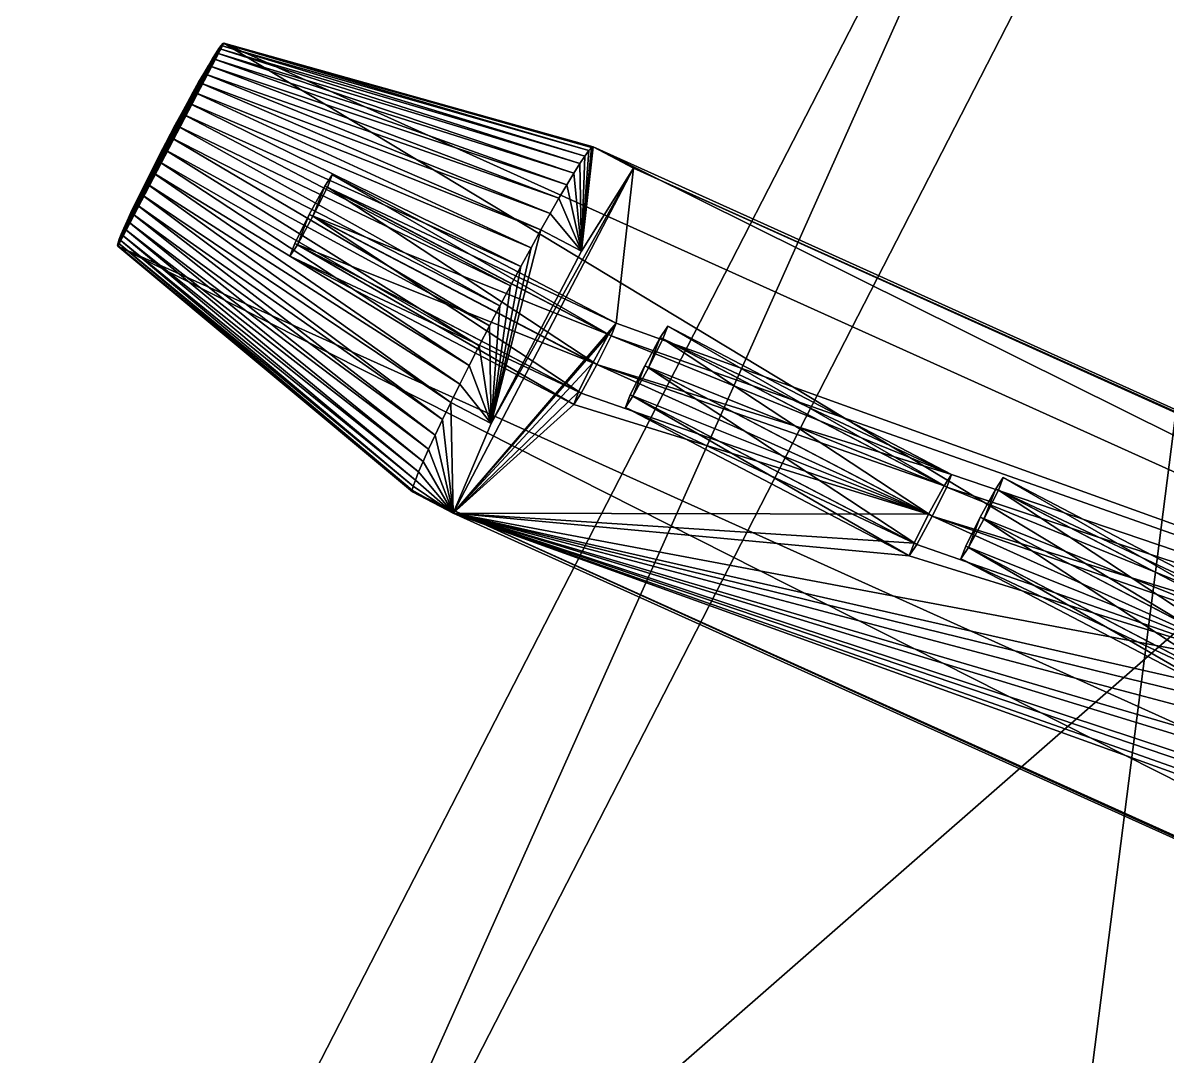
# Model space of a CAD drawing. Header units: millimetres. Extents: x -228 to 228, y -204 to 237.
# Drawn here: x -190.1 to -165.12, y 58.82 to 81.38 of the extents above; entities that cross this region are included whole.
import ezdxf

# ---------------------------------------------------------------- set-up
doc = ezdxf.new("R2010")
doc.units = ezdxf.units.MM
doc.header["$LTSCALE"] = 127.314815
for name, color, linetype in [('1397', 7, 'CONTINUOUS'), ('331', 7, 'CONTINUOUS'), ('6630', 7, 'CONTINUOUS'), ('6631', 7, 'CONTINUOUS'), ('6634', 7, 'CONTINUOUS'), ('6867', 7, 'CONTINUOUS'), ('6868', 7, 'CONTINUOUS'), ('6869', 7, 'CONTINUOUS'), ('6884', 7, 'CONTINUOUS'), ('6887', 7, 'CONTINUOUS'), ('6894', 7, 'CONTINUOUS'), ('6895', 7, 'CONTINUOUS'), ('6896', 7, 'CONTINUOUS'), ('6897', 7, 'CONTINUOUS'), ('6898', 7, 'CONTINUOUS'), ('6908', 7, 'CONTINUOUS'), ('6909', 7, 'CONTINUOUS'), ('6910', 7, 'CONTINUOUS'), ('6911', 7, 'CONTINUOUS'), ('6912', 7, 'CONTINUOUS'), ('6913', 7, 'CONTINUOUS'), ('6914', 7, 'CONTINUOUS'), ('6915', 7, 'CONTINUOUS'), ('6916', 7, 'CONTINUOUS'), ('6918', 7, 'CONTINUOUS'), ('6919', 7, 'CONTINUOUS'), ('6920', 7, 'CONTINUOUS'), ('6921', 7, 'CONTINUOUS')]:
    doc.layers.add(name, color=color, linetype=linetype)

msp = doc.modelspace()

# ---------------------------------------------------------------- linework, layer by layer
at = {"layer": '1397', "color": 5, "linetype": 'Continuous'}
for points in [[(-168.078, -8.29, 1027.757), (-160.292, 12.33, 1028.608), (-129.505, 74.77, 1029.13), (-168.078, -8.29, 1027.757)], [(-168.078, -8.29, 1027.757), (-129.505, 74.77, 1029.13), (-167.777, -8.367, 1027.135), (-168.078, -8.29, 1027.757)], [(-129.505, 74.77, 1029.13), (-128.922, 74.433, 1028.874), (-167.777, -8.367, 1027.135), (-129.505, 74.77, 1029.13)], [(-128.922, 74.433, 1028.874), (-159.38, 11.995, 1027.713), (-167.777, -8.367, 1027.135), (-128.922, 74.433, 1028.874)]]:
    msp.add_3dface(points, dxfattribs=at)
at = {"layer": '331', "color": 5, "linetype": 'Continuous'}
for points in [[(-159.38, 11.995, 1027.713), (-126.476, 73.021, 1028.903), (-167.169, -8.569, 1026.864), (-159.38, 11.995, 1027.713)], [(-167.169, -8.569, 1026.864), (-126.476, 73.021, 1028.903), (-163.823, -10.296, 1026.662), (-167.169, -8.569, 1026.864)]]:
    msp.add_3dface(points, dxfattribs=at)
at = {"layer": '6630', "color": 6, "linetype": 'Continuous'}
for points in [[(-146.238, 84.431, 553.05), (-164.87, 95.188, 79.5), (-190.096, 46.066, 88.542), (-146.238, 84.431, 553.05)], [(-172.881, 32.169, 553.042), (-146.238, 84.431, 553.05), (-190.096, 46.066, 88.542), (-172.881, 32.169, 553.042)], [(-146.238, 84.431, 553.05), (-172.881, 32.169, 553.042), (-127.606, 73.673, 1026.6), (-146.238, 84.431, 553.05)], [(-127.606, 73.673, 1026.6), (-172.881, 32.169, 553.042), (-150.105, 29.785, 1025.993), (-127.606, 73.673, 1026.6)]]:
    msp.add_3dface(points, dxfattribs=at)
at = {"layer": '6631', "color": 6, "linetype": 'Continuous'}
for points in [[(-162.269, 93.686, 79.5), (-170.333, 30.504, 553.04), (-187.545, 44.423, 88.591), (-162.269, 93.686, 79.5)], [(-143.637, 82.929, 553.05), (-170.333, 30.504, 553.04), (-162.269, 93.686, 79.5), (-143.637, 82.929, 553.05)], [(-170.333, 30.504, 553.04), (-143.637, 82.929, 553.05), (-147.493, 28.273, 1025.993), (-170.333, 30.504, 553.04)]]:
    msp.add_3dface(points, dxfattribs=at)
at = {"layer": '6634', "color": 6, "linetype": 'Continuous'}
for points in [[(-190.096, 46.066, 88.542), (-164.87, 95.188, 79.5), (-187.545, 44.423, 88.591), (-190.096, 46.066, 88.542)], [(-164.87, 95.188, 79.5), (-162.269, 93.686, 79.5), (-187.545, 44.423, 88.591), (-164.87, 95.188, 79.5)]]:
    msp.add_3dface(points, dxfattribs=at)
at = {"layer": '6867', "color": 191, "linetype": 'Continuous', "true_color": 0xba45ff}
for points in [[(-127.777, 78.679, 1021.128), (-165.168, 96.514, 112.115), (-164.606, 99.943, 85.093), (-127.777, 78.679, 1021.128)], [(-165.286, 96.245, 112.822), (-165.168, 96.514, 112.115), (-127.777, 78.679, 1021.128), (-165.286, 96.245, 112.822)], [(-158.227, 92.507, 288.513), (-165.286, 96.245, 112.822), (-127.777, 78.679, 1021.128), (-158.227, 92.507, 288.513)], [(-131.346, 75.016, 993.399), (-131.465, 74.747, 994.106), (-168.856, 92.581, 85.093), (-131.346, 75.016, 993.399)], [(-168.856, 92.581, 85.093), (-131.465, 74.747, 994.106), (-132.027, 71.318, 1021.128), (-168.856, 92.581, 85.093)], [(-138.405, 78.754, 817.707), (-131.346, 75.016, 993.399), (-168.856, 92.581, 85.093), (-138.405, 78.754, 817.707)], [(-138.287, 79.023, 817.001), (-138.405, 78.754, 817.707), (-168.856, 92.581, 85.093), (-138.287, 79.023, 817.001)], [(-168.856, 92.581, 85.093), (-145.346, 82.761, 641.309), (-138.287, 79.023, 817.001), (-168.856, 92.581, 85.093)]]:
    msp.add_3dface(points, dxfattribs=at)
at = {"layer": '6868', "color": 191, "linetype": 'Continuous', "true_color": 0xba45ff}
for points in [[(-168.856, 92.581, 85.093), (-132.027, 71.318, 1021.128), (-169.721, 93.081, 85.139), (-168.856, 92.581, 85.093)], [(-132.027, 71.318, 1021.128), (-132.892, 71.818, 1021.173), (-169.721, 93.081, 85.139), (-132.027, 71.318, 1021.128)]]:
    msp.add_3dface(points, dxfattribs=at)
at = {"layer": '6869', "color": 191, "linetype": 'Continuous', "true_color": 0xba45ff}
for points in [[(-139.801, 77.827, 1012.822), (-173.442, 103.024, 94.27), (-175.942, 98.693, 94.27), (-139.801, 77.827, 1012.822)], [(-137.301, 82.157, 1012.822), (-173.442, 103.024, 94.27), (-139.801, 77.827, 1012.822), (-137.301, 82.157, 1012.822)]]:
    msp.add_3dface(points, dxfattribs=at)
at = {"layer": '6884', "color": 191, "linetype": 'Continuous', "true_color": 0xba45ff}
for points in [[(-169.721, 93.081, 85.139), (-132.892, 71.818, 1021.173), (-175.942, 98.693, 94.27), (-169.721, 93.081, 85.139)], [(-132.892, 71.818, 1021.173), (-139.801, 77.827, 1012.822), (-175.942, 98.693, 94.27), (-132.892, 71.818, 1021.173)]]:
    msp.add_3dface(points, dxfattribs=at)
at = {"layer": '6887', "color": 191, "linetype": 'Continuous', "true_color": 0xba45ff}
msp.add_3dface([(-128.642, 79.179, 1021.173), (-164.606, 99.943, 85.093), (-165.471, 100.442, 85.139), (-128.642, 79.179, 1021.173)], dxfattribs=at)
at = {"layer": '6894', "color": 191, "linetype": 'Continuous', "true_color": 0xba45ff}
msp.add_3dface([(-137.301, 82.157, 1012.822), (-128.642, 79.179, 1021.173), (-165.471, 100.442, 85.139), (-137.301, 82.157, 1012.822)], dxfattribs=at)
at = {"layer": '6895', "color": 191, "linetype": 'Continuous', "true_color": 0xba45ff}
for points in [[(-176.764, 78.21, 86.888), (-177.145, 74.822, 113.919), (-180.701, 70.677, 86.911), (-176.764, 78.21, 86.888)], [(-179.87, 72.629, 83.228), (-176.764, 78.21, 86.888), (-180.701, 70.677, 86.911), (-179.87, 72.629, 83.228)], [(-177.901, 76.396, 83.217), (-176.764, 78.21, 86.888), (-179.87, 72.629, 83.228), (-177.901, 76.396, 83.217)], [(-137.888, 60.667, 1021.015), (-177.145, 74.822, 113.919), (-176.764, 78.21, 86.888), (-137.888, 60.667, 1021.015)], [(-177.145, 74.822, 113.919), (-177.31, 74.576, 113.213), (-180.701, 70.677, 86.911), (-177.145, 74.822, 113.919)], [(-177.251, 74.549, 114.626), (-177.145, 74.822, 113.919), (-137.888, 60.667, 1021.015), (-177.251, 74.549, 114.626)], [(-177.31, 74.576, 113.213), (-177.65, 73.955, 112.923), (-180.701, 70.677, 86.911), (-177.31, 74.576, 113.213)], [(-169.82, 71.517, 289.935), (-177.567, 73.917, 114.92), (-177.251, 74.549, 114.626), (-169.82, 71.517, 289.935)], [(-169.82, 71.517, 289.935), (-177.251, 74.549, 114.626), (-137.888, 60.667, 1021.015), (-169.82, 71.517, 289.935)], [(-177.65, 73.955, 112.923), (-177.965, 73.323, 113.217), (-180.701, 70.677, 86.911), (-177.65, 73.955, 112.923)], [(-177.567, 73.917, 114.92), (-170.324, 70.649, 288.939), (-177.906, 73.296, 114.63), (-177.567, 73.917, 114.92)], [(-169.985, 71.27, 289.23), (-170.324, 70.649, 288.939), (-177.567, 73.917, 114.92), (-169.985, 71.27, 289.23)], [(-169.82, 71.517, 289.935), (-169.985, 71.27, 289.23), (-177.567, 73.917, 114.92), (-169.82, 71.517, 289.935)], [(-177.965, 73.323, 113.217), (-178.071, 73.05, 113.924), (-180.701, 70.677, 86.911), (-177.965, 73.323, 113.217)], [(-177.906, 73.296, 114.63), (-170.324, 70.649, 288.939), (-178.071, 73.05, 113.924), (-177.906, 73.296, 114.63)], [(-178.071, 73.05, 113.924), (-170.324, 70.649, 288.939), (-180.701, 70.677, 86.911), (-178.071, 73.05, 113.924)], [(-169.926, 71.244, 290.643), (-169.82, 71.517, 289.935), (-137.888, 60.667, 1021.015), (-169.926, 71.244, 290.643)], [(-170.241, 70.612, 290.937), (-169.926, 71.244, 290.643), (-162.494, 68.211, 465.952), (-170.241, 70.612, 290.937)], [(-137.888, 60.667, 1021.015), (-162.494, 68.211, 465.952), (-169.926, 71.244, 290.643), (-137.888, 60.667, 1021.015)], [(-141.338, 56.794, 993.3), (-141.445, 56.521, 994.007), (-180.701, 70.677, 86.911), (-141.338, 56.794, 993.3)], [(-180.701, 70.677, 86.911), (-141.445, 56.521, 994.007), (-141.826, 53.134, 1021.038), (-180.701, 70.677, 86.911)], [(-148.77, 59.827, 817.991), (-141.338, 56.794, 993.3), (-180.701, 70.677, 86.911), (-148.77, 59.827, 817.991)], [(-148.664, 60.1, 817.283), (-148.77, 59.827, 817.991), (-180.701, 70.677, 86.911), (-148.664, 60.1, 817.283)], [(-180.701, 70.677, 86.911), (-156.095, 63.133, 641.974), (-148.664, 60.1, 817.283), (-180.701, 70.677, 86.911)], [(-155.989, 63.406, 641.267), (-156.095, 63.133, 641.974), (-180.701, 70.677, 86.911), (-155.989, 63.406, 641.267)], [(-155.674, 64.038, 640.972), (-155.989, 63.406, 641.267), (-180.701, 70.677, 86.911), (-155.674, 64.038, 640.972)], [(-163.421, 66.438, 465.957), (-155.674, 64.038, 640.972), (-180.701, 70.677, 86.911), (-163.421, 66.438, 465.957)], [(-163.314, 66.711, 465.25), (-163.421, 66.438, 465.957), (-180.701, 70.677, 86.911), (-163.314, 66.711, 465.25)], [(-162.999, 67.343, 464.956), (-163.314, 66.711, 465.25), (-180.701, 70.677, 86.911), (-162.999, 67.343, 464.956)], [(-170.746, 69.744, 289.941), (-162.999, 67.343, 464.956), (-180.701, 70.677, 86.911), (-170.746, 69.744, 289.941)], [(-170.64, 70.017, 289.234), (-170.746, 69.744, 289.941), (-180.701, 70.677, 86.911), (-170.64, 70.017, 289.234)], [(-170.324, 70.649, 288.939), (-170.64, 70.017, 289.234), (-180.701, 70.677, 86.911), (-170.324, 70.649, 288.939)], [(-170.241, 70.612, 290.937), (-162.999, 67.343, 464.956), (-170.581, 69.99, 290.646), (-170.241, 70.612, 290.937)], [(-162.659, 67.965, 465.246), (-162.999, 67.343, 464.956), (-170.241, 70.612, 290.937), (-162.659, 67.965, 465.246)], [(-162.494, 68.211, 465.952), (-162.659, 67.965, 465.246), (-170.241, 70.612, 290.937), (-162.494, 68.211, 465.952)], [(-170.581, 69.99, 290.646), (-162.999, 67.343, 464.956), (-170.746, 69.744, 289.941), (-170.581, 69.99, 290.646)]]:
    msp.add_3dface(points, dxfattribs=at)
at = {"layer": '6896', "color": 191, "linetype": 'Continuous', "true_color": 0xba45ff}
for points in [[(-180.701, 70.677, 86.911), (-141.826, 53.134, 1021.038), (-181.587, 71.14, 86.956), (-180.701, 70.677, 86.911)], [(-141.826, 53.134, 1021.038), (-142.711, 53.596, 1021.083), (-181.587, 71.14, 86.956), (-141.826, 53.134, 1021.038)]]:
    msp.add_3dface(points, dxfattribs=at)
at = {"layer": '6897', "color": 191, "linetype": 'Continuous', "true_color": 0xba45ff}
for points in [[(-188.03, 76.527, 95.794), (-188.026, 76.507, 96.084), (-185.73, 80.928, 95.781), (-188.03, 76.527, 95.794)], [(-185.765, 80.889, 95.495), (-188.03, 76.527, 95.794), (-185.73, 80.928, 95.781), (-185.765, 80.889, 95.495)], [(-188.018, 76.577, 95.508), (-188.03, 76.527, 95.794), (-185.765, 80.889, 95.495), (-188.018, 76.577, 95.508)], [(-188.026, 76.507, 96.084), (-149.877, 59.292, 1012.729), (-185.71, 80.938, 96.071), (-188.026, 76.507, 96.084)], [(-185.73, 80.928, 95.781), (-188.026, 76.507, 96.084), (-185.71, 80.938, 96.071), (-185.73, 80.928, 95.781)], [(-185.815, 80.82, 95.217), (-188.018, 76.577, 95.508), (-185.765, 80.889, 95.495), (-185.815, 80.82, 95.217)], [(-187.991, 76.656, 95.23), (-188.018, 76.577, 95.508), (-185.815, 80.82, 95.217), (-187.991, 76.656, 95.23)], [(-185.879, 80.723, 94.951), (-187.991, 76.656, 95.23), (-185.815, 80.82, 95.217), (-185.879, 80.723, 94.951)], [(-187.949, 76.763, 94.963), (-187.991, 76.656, 95.23), (-185.879, 80.723, 94.951), (-187.949, 76.763, 94.963)], [(-185.957, 80.599, 94.7), (-187.949, 76.763, 94.963), (-185.879, 80.723, 94.951), (-185.957, 80.599, 94.7)], [(-185.71, 80.938, 96.071), (-149.877, 59.292, 1012.729), (-147.561, 63.723, 1012.716), (-185.71, 80.938, 96.071)], [(-187.892, 76.897, 94.711), (-187.949, 76.763, 94.963), (-185.957, 80.599, 94.7), (-187.892, 76.897, 94.711)], [(-186.047, 80.45, 94.467), (-187.892, 76.897, 94.711), (-185.957, 80.599, 94.7), (-186.047, 80.45, 94.467)], [(-187.822, 77.055, 94.477), (-187.892, 76.897, 94.711), (-186.047, 80.45, 94.467), (-187.822, 77.055, 94.477)], [(-186.149, 80.277, 94.257), (-187.822, 77.055, 94.477), (-186.047, 80.45, 94.467), (-186.149, 80.277, 94.257)], [(-187.738, 77.236, 94.266), (-187.822, 77.055, 94.477), (-186.149, 80.277, 94.257), (-187.738, 77.236, 94.266)], [(-186.26, 80.083, 94.07), (-187.738, 77.236, 94.266), (-186.149, 80.277, 94.257), (-186.26, 80.083, 94.07)], [(-187.643, 77.437, 94.078), (-187.738, 77.236, 94.266), (-186.26, 80.083, 94.07), (-187.643, 77.437, 94.078)], [(-186.379, 79.871, 93.912), (-187.643, 77.437, 94.078), (-186.26, 80.083, 94.07), (-186.379, 79.871, 93.912)], [(-187.537, 77.655, 93.918), (-187.643, 77.437, 94.078), (-186.379, 79.871, 93.912), (-187.537, 77.655, 93.918)], [(-186.504, 79.643, 93.782), (-187.537, 77.655, 93.918), (-186.379, 79.871, 93.912), (-186.504, 79.643, 93.782)], [(-187.422, 77.888, 93.787), (-187.537, 77.655, 93.918), (-186.504, 79.643, 93.782), (-187.422, 77.888, 93.787)], [(-186.635, 79.403, 93.683), (-187.422, 77.888, 93.787), (-186.504, 79.643, 93.782), (-186.635, 79.403, 93.683)], [(-187.299, 78.132, 93.687), (-187.422, 77.888, 93.787), (-186.635, 79.403, 93.683), (-187.299, 78.132, 93.687)], [(-186.769, 79.153, 93.617), (-187.299, 78.132, 93.687), (-186.635, 79.403, 93.683), (-186.769, 79.153, 93.617)], [(-187.171, 78.384, 93.619), (-187.299, 78.132, 93.687), (-186.769, 79.153, 93.617), (-187.171, 78.384, 93.619)], [(-186.904, 78.898, 93.584), (-187.171, 78.384, 93.619), (-186.769, 79.153, 93.617), (-186.904, 78.898, 93.584)], [(-187.039, 78.64, 93.585), (-187.171, 78.384, 93.619), (-186.904, 78.898, 93.584), (-187.039, 78.64, 93.585)]]:
    msp.add_3dface(points, dxfattribs=at)
at = {"layer": '6898', "color": 191, "linetype": 'Continuous', "true_color": 0xba45ff}
for points in [[(-138.774, 61.129, 1021.061), (-176.764, 78.21, 86.888), (-177.649, 78.673, 86.934), (-138.774, 61.129, 1021.061)], [(-137.888, 60.667, 1021.015), (-176.764, 78.21, 86.888), (-138.774, 61.129, 1021.061), (-137.888, 60.667, 1021.015)]]:
    msp.add_3dface(points, dxfattribs=at)
at = {"layer": '6908', "color": 191, "linetype": 'Continuous', "true_color": 0xba45ff}
for points in [[(-168.691, 71.451, 466.271), (-168.798, 71.178, 466.978), (-168.856, 71.204, 465.565), (-168.691, 71.451, 466.271)], [(-168.856, 71.204, 465.565), (-169.113, 70.546, 467.272), (-169.196, 70.583, 465.275), (-168.856, 71.204, 465.565)], [(-168.798, 71.178, 466.978), (-169.113, 70.546, 467.272), (-168.856, 71.204, 465.565), (-168.798, 71.178, 466.978)], [(-169.511, 69.951, 465.569), (-169.196, 70.583, 465.275), (-169.453, 69.924, 466.982), (-169.511, 69.951, 465.569)], [(-169.196, 70.583, 465.275), (-169.113, 70.546, 467.272), (-169.453, 69.924, 466.982), (-169.196, 70.583, 465.275)], [(-169.618, 69.678, 466.276), (-169.511, 69.951, 465.569), (-169.453, 69.924, 466.982), (-169.618, 69.678, 466.276)]]:
    msp.add_3dface(points, dxfattribs=at)
at = {"layer": '6909', "color": 191, "linetype": 'Continuous', "true_color": 0xba45ff}
for points in [[(-162.999, 67.343, 464.956), (-169.196, 70.583, 465.275), (-169.511, 69.951, 465.569), (-162.999, 67.343, 464.956)], [(-169.113, 70.546, 467.272), (-163.256, 66.685, 466.663), (-169.453, 69.924, 466.982), (-169.113, 70.546, 467.272)], [(-162.916, 67.306, 466.954), (-163.256, 66.685, 466.663), (-169.113, 70.546, 467.272), (-162.916, 67.306, 466.954)], [(-163.314, 66.711, 465.25), (-169.511, 69.951, 465.569), (-169.618, 69.678, 466.276), (-163.314, 66.711, 465.25)], [(-163.314, 66.711, 465.25), (-162.999, 67.343, 464.956), (-169.511, 69.951, 465.569), (-163.314, 66.711, 465.25)], [(-163.421, 66.438, 465.957), (-169.618, 69.678, 466.276), (-169.453, 69.924, 466.982), (-163.421, 66.438, 465.957)], [(-163.256, 66.685, 466.663), (-163.421, 66.438, 465.957), (-169.453, 69.924, 466.982), (-163.256, 66.685, 466.663)], [(-163.421, 66.438, 465.957), (-163.314, 66.711, 465.25), (-169.618, 69.678, 466.276), (-163.421, 66.438, 465.957)]]:
    msp.add_3dface(points, dxfattribs=at)
at = {"layer": '6910', "color": 191, "linetype": 'Continuous', "true_color": 0xba45ff}
for points in [[(-162.494, 68.211, 465.952), (-168.691, 71.451, 466.271), (-168.856, 71.204, 465.565), (-162.494, 68.211, 465.952)], [(-162.601, 67.938, 466.659), (-168.798, 71.178, 466.978), (-168.691, 71.451, 466.271), (-162.601, 67.938, 466.659)], [(-162.494, 68.211, 465.952), (-162.601, 67.938, 466.659), (-168.691, 71.451, 466.271), (-162.494, 68.211, 465.952)], [(-162.659, 67.965, 465.246), (-168.856, 71.204, 465.565), (-169.196, 70.583, 465.275), (-162.659, 67.965, 465.246)], [(-162.659, 67.965, 465.246), (-162.494, 68.211, 465.952), (-168.856, 71.204, 465.565), (-162.659, 67.965, 465.246)], [(-162.916, 67.306, 466.954), (-169.113, 70.546, 467.272), (-168.798, 71.178, 466.978), (-162.916, 67.306, 466.954)], [(-162.601, 67.938, 466.659), (-162.916, 67.306, 466.954), (-168.798, 71.178, 466.978), (-162.601, 67.938, 466.659)], [(-162.999, 67.343, 464.956), (-162.659, 67.965, 465.246), (-169.196, 70.583, 465.275), (-162.999, 67.343, 464.956)]]:
    msp.add_3dface(points, dxfattribs=at)
at = {"layer": '6911', "color": 191, "linetype": 'Continuous', "true_color": 0xba45ff}
for points in [[(-176.017, 74.756, 290.254), (-176.123, 74.483, 290.961), (-176.182, 74.51, 289.549), (-176.017, 74.756, 290.254)], [(-176.182, 74.51, 289.549), (-176.438, 73.851, 291.256), (-176.521, 73.889, 289.258), (-176.182, 74.51, 289.549)], [(-176.123, 74.483, 290.961), (-176.438, 73.851, 291.256), (-176.182, 74.51, 289.549), (-176.123, 74.483, 290.961)], [(-176.837, 73.257, 289.552), (-176.521, 73.889, 289.258), (-176.778, 73.23, 290.965), (-176.837, 73.257, 289.552)], [(-176.521, 73.889, 289.258), (-176.438, 73.851, 291.256), (-176.778, 73.23, 290.965), (-176.521, 73.889, 289.258)], [(-176.943, 72.984, 290.259), (-176.837, 73.257, 289.552), (-176.778, 73.23, 290.965), (-176.943, 72.984, 290.259)]]:
    msp.add_3dface(points, dxfattribs=at)
at = {"layer": '6912', "color": 191, "linetype": 'Continuous', "true_color": 0xba45ff}
for points in [[(-170.324, 70.649, 288.939), (-176.521, 73.889, 289.258), (-176.837, 73.257, 289.552), (-170.324, 70.649, 288.939)], [(-176.438, 73.851, 291.256), (-170.581, 69.99, 290.646), (-176.778, 73.23, 290.965), (-176.438, 73.851, 291.256)], [(-170.241, 70.612, 290.937), (-170.581, 69.99, 290.646), (-176.438, 73.851, 291.256), (-170.241, 70.612, 290.937)], [(-170.64, 70.017, 289.234), (-176.837, 73.257, 289.552), (-176.943, 72.984, 290.259), (-170.64, 70.017, 289.234)], [(-170.746, 69.744, 289.941), (-176.943, 72.984, 290.259), (-176.778, 73.23, 290.965), (-170.746, 69.744, 289.941)], [(-170.64, 70.017, 289.234), (-170.324, 70.649, 288.939), (-176.837, 73.257, 289.552), (-170.64, 70.017, 289.234)], [(-170.581, 69.99, 290.646), (-170.746, 69.744, 289.941), (-176.778, 73.23, 290.965), (-170.581, 69.99, 290.646)], [(-170.746, 69.744, 289.941), (-170.64, 70.017, 289.234), (-176.943, 72.984, 290.259), (-170.746, 69.744, 289.941)]]:
    msp.add_3dface(points, dxfattribs=at)
at = {"layer": '6913', "color": 191, "linetype": 'Continuous', "true_color": 0xba45ff}
for points in [[(-169.82, 71.517, 289.935), (-176.017, 74.756, 290.254), (-176.182, 74.51, 289.549), (-169.82, 71.517, 289.935)], [(-169.926, 71.244, 290.643), (-176.123, 74.483, 290.961), (-176.017, 74.756, 290.254), (-169.926, 71.244, 290.643)], [(-169.82, 71.517, 289.935), (-169.926, 71.244, 290.643), (-176.017, 74.756, 290.254), (-169.82, 71.517, 289.935)], [(-169.985, 71.27, 289.23), (-176.182, 74.51, 289.549), (-176.521, 73.889, 289.258), (-169.985, 71.27, 289.23)], [(-170.241, 70.612, 290.937), (-176.438, 73.851, 291.256), (-176.123, 74.483, 290.961), (-170.241, 70.612, 290.937)], [(-169.985, 71.27, 289.23), (-169.82, 71.517, 289.935), (-176.182, 74.51, 289.549), (-169.985, 71.27, 289.23)], [(-169.926, 71.244, 290.643), (-170.241, 70.612, 290.937), (-176.123, 74.483, 290.961), (-169.926, 71.244, 290.643)], [(-170.324, 70.649, 288.939), (-169.985, 71.27, 289.23), (-176.521, 73.889, 289.258), (-170.324, 70.649, 288.939)]]:
    msp.add_3dface(points, dxfattribs=at)
at = {"layer": '6914', "color": 191, "linetype": 'Continuous', "true_color": 0xba45ff}
for points in [[(-183.342, 78.062, 114.238), (-183.448, 77.789, 114.945), (-183.507, 77.816, 113.532), (-183.342, 78.062, 114.238)], [(-183.507, 77.816, 113.532), (-183.764, 77.157, 115.239), (-183.847, 77.194, 113.241), (-183.507, 77.816, 113.532)], [(-183.448, 77.789, 114.945), (-183.764, 77.157, 115.239), (-183.507, 77.816, 113.532), (-183.448, 77.789, 114.945)], [(-184.162, 76.562, 113.536), (-183.847, 77.194, 113.241), (-184.103, 76.536, 114.948), (-184.162, 76.562, 113.536)], [(-183.847, 77.194, 113.241), (-183.764, 77.157, 115.239), (-184.103, 76.536, 114.948), (-183.847, 77.194, 113.241)], [(-184.268, 76.289, 114.243), (-184.162, 76.562, 113.536), (-184.103, 76.536, 114.948), (-184.268, 76.289, 114.243)]]:
    msp.add_3dface(points, dxfattribs=at)
at = {"layer": '6915', "color": 191, "linetype": 'Continuous', "true_color": 0xba45ff}
for points in [[(-177.65, 73.955, 112.923), (-183.847, 77.194, 113.241), (-184.162, 76.562, 113.536), (-177.65, 73.955, 112.923)], [(-183.764, 77.157, 115.239), (-177.906, 73.296, 114.63), (-184.103, 76.536, 114.948), (-183.764, 77.157, 115.239)], [(-177.567, 73.917, 114.92), (-177.906, 73.296, 114.63), (-183.764, 77.157, 115.239), (-177.567, 73.917, 114.92)], [(-177.965, 73.323, 113.217), (-184.162, 76.562, 113.536), (-184.268, 76.289, 114.243), (-177.965, 73.323, 113.217)], [(-178.071, 73.05, 113.924), (-184.268, 76.289, 114.243), (-184.103, 76.536, 114.948), (-178.071, 73.05, 113.924)], [(-177.965, 73.323, 113.217), (-177.65, 73.955, 112.923), (-184.162, 76.562, 113.536), (-177.965, 73.323, 113.217)], [(-177.906, 73.296, 114.63), (-178.071, 73.05, 113.924), (-184.103, 76.536, 114.948), (-177.906, 73.296, 114.63)], [(-178.071, 73.05, 113.924), (-177.965, 73.323, 113.217), (-184.268, 76.289, 114.243), (-178.071, 73.05, 113.924)]]:
    msp.add_3dface(points, dxfattribs=at)
at = {"layer": '6916', "color": 191, "linetype": 'Continuous', "true_color": 0xba45ff}
for points in [[(-177.145, 74.822, 113.919), (-183.342, 78.062, 114.238), (-183.507, 77.816, 113.532), (-177.145, 74.822, 113.919)], [(-177.251, 74.549, 114.626), (-183.448, 77.789, 114.945), (-183.342, 78.062, 114.238), (-177.251, 74.549, 114.626)], [(-177.145, 74.822, 113.919), (-177.251, 74.549, 114.626), (-183.342, 78.062, 114.238), (-177.145, 74.822, 113.919)], [(-177.31, 74.576, 113.213), (-183.507, 77.816, 113.532), (-183.847, 77.194, 113.241), (-177.31, 74.576, 113.213)], [(-177.567, 73.917, 114.92), (-183.764, 77.157, 115.239), (-183.448, 77.789, 114.945), (-177.567, 73.917, 114.92)], [(-177.31, 74.576, 113.213), (-177.145, 74.822, 113.919), (-183.507, 77.816, 113.532), (-177.31, 74.576, 113.213)], [(-177.251, 74.549, 114.626), (-177.567, 73.917, 114.92), (-183.448, 77.789, 114.945), (-177.251, 74.549, 114.626)], [(-177.65, 73.955, 112.923), (-177.31, 74.576, 113.213), (-183.847, 77.194, 113.241), (-177.65, 73.955, 112.923)]]:
    msp.add_3dface(points, dxfattribs=at)
at = {"layer": '6918', "color": 191, "linetype": 'Continuous', "true_color": 0xba45ff}
for points in [[(-177.829, 78.473, 85.483), (-177.901, 76.396, 83.217), (-177.938, 78.308, 85.03), (-177.829, 78.473, 85.483)], [(-176.764, 78.21, 86.888), (-177.901, 76.396, 83.217), (-177.649, 78.673, 86.934), (-176.764, 78.21, 86.888)], [(-177.649, 78.673, 86.934), (-177.901, 76.396, 83.217), (-177.683, 78.657, 86.441), (-177.649, 78.673, 86.934)], [(-177.683, 78.657, 86.441), (-177.901, 76.396, 83.217), (-177.743, 78.59, 85.955), (-177.683, 78.657, 86.441)], [(-177.743, 78.59, 85.955), (-177.901, 76.396, 83.217), (-177.829, 78.473, 85.483), (-177.743, 78.59, 85.955)], [(-177.938, 78.308, 85.03), (-177.901, 76.396, 83.217), (-178.07, 78.097, 84.603), (-177.938, 78.308, 85.03)], [(-178.07, 78.097, 84.603), (-177.901, 76.396, 83.217), (-178.224, 77.843, 84.208), (-178.07, 78.097, 84.603)], [(-178.224, 77.843, 84.208), (-177.901, 76.396, 83.217), (-178.396, 77.549, 83.849), (-178.224, 77.843, 84.208)], [(-178.396, 77.549, 83.849), (-177.901, 76.396, 83.217), (-178.584, 77.219, 83.533), (-178.396, 77.549, 83.849)], [(-178.584, 77.219, 83.533), (-177.901, 76.396, 83.217), (-178.787, 76.859, 83.263), (-178.584, 77.219, 83.533)], [(-177.901, 76.396, 83.217), (-179.87, 72.629, 83.228), (-178.787, 76.859, 83.263), (-177.901, 76.396, 83.217)], [(-178.787, 76.859, 83.263), (-179.87, 72.629, 83.228), (-179.001, 76.471, 83.042), (-178.787, 76.859, 83.263)], [(-179.001, 76.471, 83.042), (-179.87, 72.629, 83.228), (-179.223, 76.063, 82.875), (-179.001, 76.471, 83.042)], [(-179.223, 76.063, 82.875), (-179.87, 72.629, 83.228), (-179.45, 75.639, 82.762), (-179.223, 76.063, 82.875)], [(-179.45, 75.639, 82.762), (-179.87, 72.629, 83.228), (-179.68, 75.205, 82.706), (-179.45, 75.639, 82.762)], [(-179.68, 75.205, 82.706), (-179.87, 72.629, 83.228), (-179.909, 74.767, 82.707), (-179.68, 75.205, 82.706)], [(-179.909, 74.767, 82.707), (-179.87, 72.629, 83.228), (-180.134, 74.331, 82.766), (-179.909, 74.767, 82.707)], [(-180.134, 74.331, 82.766), (-179.87, 72.629, 83.228), (-180.352, 73.902, 82.881), (-180.134, 74.331, 82.766)], [(-180.352, 73.902, 82.881), (-179.87, 72.629, 83.228), (-180.56, 73.488, 83.051), (-180.352, 73.902, 82.881)], [(-180.56, 73.488, 83.051), (-179.87, 72.629, 83.228), (-180.755, 73.092, 83.274), (-180.56, 73.488, 83.051)], [(-180.755, 73.092, 83.274), (-180.701, 70.677, 86.911), (-180.935, 72.721, 83.546), (-180.755, 73.092, 83.274)], [(-179.87, 72.629, 83.228), (-180.701, 70.677, 86.911), (-180.755, 73.092, 83.274), (-179.87, 72.629, 83.228)], [(-180.935, 72.721, 83.546), (-180.701, 70.677, 86.911), (-181.097, 72.379, 83.865), (-180.935, 72.721, 83.546)], [(-181.097, 72.379, 83.865), (-180.701, 70.677, 86.911), (-181.24, 72.072, 84.225), (-181.097, 72.379, 83.865)], [(-181.24, 72.072, 84.225), (-180.701, 70.677, 86.911), (-181.36, 71.803, 84.622), (-181.24, 72.072, 84.225)], [(-181.36, 71.803, 84.622), (-180.701, 70.677, 86.911), (-181.457, 71.576, 85.05), (-181.36, 71.803, 84.622)], [(-181.457, 71.576, 85.05), (-180.701, 70.677, 86.911), (-181.528, 71.394, 85.504), (-181.457, 71.576, 85.05)], [(-181.574, 71.26, 85.977), (-180.701, 70.677, 86.911), (-181.594, 71.174, 86.463), (-181.574, 71.26, 85.977)], [(-181.528, 71.394, 85.504), (-180.701, 70.677, 86.911), (-181.574, 71.26, 85.977), (-181.528, 71.394, 85.504)], [(-180.701, 70.677, 86.911), (-181.587, 71.14, 86.956), (-181.594, 71.174, 86.463), (-180.701, 70.677, 86.911)]]:
    msp.add_3dface(points, dxfattribs=at)
at = {"layer": '6919', "color": 191, "linetype": 'Continuous', "true_color": 0xba45ff}
for points in [[(-181.587, 71.14, 86.956), (-142.711, 53.596, 1021.083), (-188.026, 76.507, 96.084), (-181.587, 71.14, 86.956)], [(-142.711, 53.596, 1021.083), (-149.877, 59.292, 1012.729), (-188.026, 76.507, 96.084), (-142.711, 53.596, 1021.083)]]:
    msp.add_3dface(points, dxfattribs=at)
at = {"layer": '6920', "color": 191, "linetype": 'Continuous', "true_color": 0xba45ff}
for points in [[(-185.71, 80.938, 96.071), (-147.561, 63.723, 1012.716), (-177.649, 78.673, 86.934), (-185.71, 80.938, 96.071)], [(-147.561, 63.723, 1012.716), (-138.774, 61.129, 1021.061), (-177.649, 78.673, 86.934), (-147.561, 63.723, 1012.716)]]:
    msp.add_3dface(points, dxfattribs=at)
at = {"layer": '6921', "color": 191, "linetype": 'Continuous', "true_color": 0xba45ff}
for points in [[(-185.957, 80.599, 94.7), (-185.879, 80.723, 94.951), (-178.07, 78.097, 84.603), (-185.957, 80.599, 94.7)], [(-185.879, 80.723, 94.951), (-185.815, 80.82, 95.217), (-177.938, 78.308, 85.03), (-185.879, 80.723, 94.951)], [(-185.879, 80.723, 94.951), (-177.938, 78.308, 85.03), (-178.07, 78.097, 84.603), (-185.879, 80.723, 94.951)], [(-185.815, 80.82, 95.217), (-185.765, 80.889, 95.495), (-177.829, 78.473, 85.483), (-185.815, 80.82, 95.217)], [(-185.815, 80.82, 95.217), (-177.829, 78.473, 85.483), (-177.938, 78.308, 85.03), (-185.815, 80.82, 95.217)], [(-185.765, 80.889, 95.495), (-185.73, 80.928, 95.781), (-177.743, 78.59, 85.955), (-185.765, 80.889, 95.495)], [(-185.765, 80.889, 95.495), (-177.743, 78.59, 85.955), (-177.829, 78.473, 85.483), (-185.765, 80.889, 95.495)], [(-185.73, 80.928, 95.781), (-185.71, 80.938, 96.071), (-177.683, 78.657, 86.441), (-185.73, 80.928, 95.781)], [(-185.73, 80.928, 95.781), (-177.683, 78.657, 86.441), (-177.743, 78.59, 85.955), (-185.73, 80.928, 95.781)], [(-185.71, 80.938, 96.071), (-177.649, 78.673, 86.934), (-177.683, 78.657, 86.441), (-185.71, 80.938, 96.071)], [(-186.149, 80.277, 94.257), (-186.047, 80.45, 94.467), (-178.396, 77.549, 83.849), (-186.149, 80.277, 94.257)], [(-186.047, 80.45, 94.467), (-185.957, 80.599, 94.7), (-178.224, 77.843, 84.208), (-186.047, 80.45, 94.467)], [(-186.047, 80.45, 94.467), (-178.224, 77.843, 84.208), (-178.396, 77.549, 83.849), (-186.047, 80.45, 94.467)], [(-185.957, 80.599, 94.7), (-178.07, 78.097, 84.603), (-178.224, 77.843, 84.208), (-185.957, 80.599, 94.7)], [(-186.26, 80.083, 94.07), (-186.149, 80.277, 94.257), (-178.584, 77.219, 83.533), (-186.26, 80.083, 94.07)], [(-186.149, 80.277, 94.257), (-178.396, 77.549, 83.849), (-178.584, 77.219, 83.533), (-186.149, 80.277, 94.257)], [(-186.379, 79.871, 93.912), (-186.26, 80.083, 94.07), (-178.787, 76.859, 83.263), (-186.379, 79.871, 93.912)], [(-186.26, 80.083, 94.07), (-178.584, 77.219, 83.533), (-178.787, 76.859, 83.263), (-186.26, 80.083, 94.07)], [(-186.504, 79.643, 93.782), (-186.379, 79.871, 93.912), (-179.001, 76.471, 83.042), (-186.504, 79.643, 93.782)], [(-186.379, 79.871, 93.912), (-178.787, 76.859, 83.263), (-179.001, 76.471, 83.042), (-186.379, 79.871, 93.912)], [(-186.635, 79.403, 93.683), (-186.504, 79.643, 93.782), (-179.223, 76.063, 82.875), (-186.635, 79.403, 93.683)], [(-186.504, 79.643, 93.782), (-179.001, 76.471, 83.042), (-179.223, 76.063, 82.875), (-186.504, 79.643, 93.782)], [(-186.769, 79.153, 93.617), (-186.635, 79.403, 93.683), (-179.45, 75.639, 82.762), (-186.769, 79.153, 93.617)], [(-186.635, 79.403, 93.683), (-179.223, 76.063, 82.875), (-179.45, 75.639, 82.762), (-186.635, 79.403, 93.683)], [(-186.904, 78.898, 93.584), (-186.769, 79.153, 93.617), (-179.68, 75.205, 82.706), (-186.904, 78.898, 93.584)], [(-186.769, 79.153, 93.617), (-179.45, 75.639, 82.762), (-179.68, 75.205, 82.706), (-186.769, 79.153, 93.617)], [(-187.039, 78.64, 93.585), (-186.904, 78.898, 93.584), (-179.909, 74.767, 82.707), (-187.039, 78.64, 93.585)], [(-186.904, 78.898, 93.584), (-179.68, 75.205, 82.706), (-179.909, 74.767, 82.707), (-186.904, 78.898, 93.584)], [(-187.171, 78.384, 93.619), (-187.039, 78.64, 93.585), (-180.134, 74.331, 82.766), (-187.171, 78.384, 93.619)], [(-187.039, 78.64, 93.585), (-179.909, 74.767, 82.707), (-180.134, 74.331, 82.766), (-187.039, 78.64, 93.585)], [(-187.299, 78.132, 93.687), (-187.171, 78.384, 93.619), (-180.352, 73.902, 82.881), (-187.299, 78.132, 93.687)], [(-187.171, 78.384, 93.619), (-180.134, 74.331, 82.766), (-180.352, 73.902, 82.881), (-187.171, 78.384, 93.619)], [(-187.422, 77.888, 93.787), (-187.299, 78.132, 93.687), (-180.56, 73.488, 83.051), (-187.422, 77.888, 93.787)], [(-187.299, 78.132, 93.687), (-180.352, 73.902, 82.881), (-180.56, 73.488, 83.051), (-187.299, 78.132, 93.687)], [(-187.537, 77.655, 93.918), (-187.422, 77.888, 93.787), (-180.755, 73.092, 83.274), (-187.537, 77.655, 93.918)], [(-187.422, 77.888, 93.787), (-180.56, 73.488, 83.051), (-180.755, 73.092, 83.274), (-187.422, 77.888, 93.787)], [(-187.643, 77.437, 94.078), (-187.537, 77.655, 93.918), (-180.935, 72.721, 83.546), (-187.643, 77.437, 94.078)], [(-187.537, 77.655, 93.918), (-180.755, 73.092, 83.274), (-180.935, 72.721, 83.546), (-187.537, 77.655, 93.918)], [(-187.822, 77.055, 94.477), (-187.738, 77.236, 94.266), (-181.24, 72.072, 84.225), (-187.822, 77.055, 94.477)], [(-187.738, 77.236, 94.266), (-187.643, 77.437, 94.078), (-181.097, 72.379, 83.865), (-187.738, 77.236, 94.266)], [(-187.738, 77.236, 94.266), (-181.097, 72.379, 83.865), (-181.24, 72.072, 84.225), (-187.738, 77.236, 94.266)], [(-187.643, 77.437, 94.078), (-180.935, 72.721, 83.546), (-181.097, 72.379, 83.865), (-187.643, 77.437, 94.078)], [(-187.892, 76.897, 94.711), (-187.822, 77.055, 94.477), (-181.36, 71.803, 84.622), (-187.892, 76.897, 94.711)], [(-187.822, 77.055, 94.477), (-181.24, 72.072, 84.225), (-181.36, 71.803, 84.622), (-187.822, 77.055, 94.477)], [(-187.991, 76.656, 95.23), (-187.949, 76.763, 94.963), (-181.528, 71.394, 85.504), (-187.991, 76.656, 95.23)], [(-187.949, 76.763, 94.963), (-187.892, 76.897, 94.711), (-181.457, 71.576, 85.05), (-187.949, 76.763, 94.963)], [(-187.949, 76.763, 94.963), (-181.457, 71.576, 85.05), (-181.528, 71.394, 85.504), (-187.949, 76.763, 94.963)], [(-187.892, 76.897, 94.711), (-181.36, 71.803, 84.622), (-181.457, 71.576, 85.05), (-187.892, 76.897, 94.711)], [(-188.03, 76.527, 95.794), (-188.018, 76.577, 95.508), (-181.594, 71.174, 86.463), (-188.03, 76.527, 95.794)], [(-181.587, 71.14, 86.956), (-188.026, 76.507, 96.084), (-188.03, 76.527, 95.794), (-181.587, 71.14, 86.956)], [(-181.587, 71.14, 86.956), (-188.03, 76.527, 95.794), (-181.594, 71.174, 86.463), (-181.587, 71.14, 86.956)], [(-188.018, 76.577, 95.508), (-187.991, 76.656, 95.23), (-181.574, 71.26, 85.977), (-188.018, 76.577, 95.508)], [(-188.018, 76.577, 95.508), (-181.574, 71.26, 85.977), (-181.594, 71.174, 86.463), (-188.018, 76.577, 95.508)], [(-187.991, 76.656, 95.23), (-181.528, 71.394, 85.504), (-181.574, 71.26, 85.977), (-187.991, 76.656, 95.23)]]:
    msp.add_3dface(points, dxfattribs=at)

doc.saveas('drawing.dxf')
